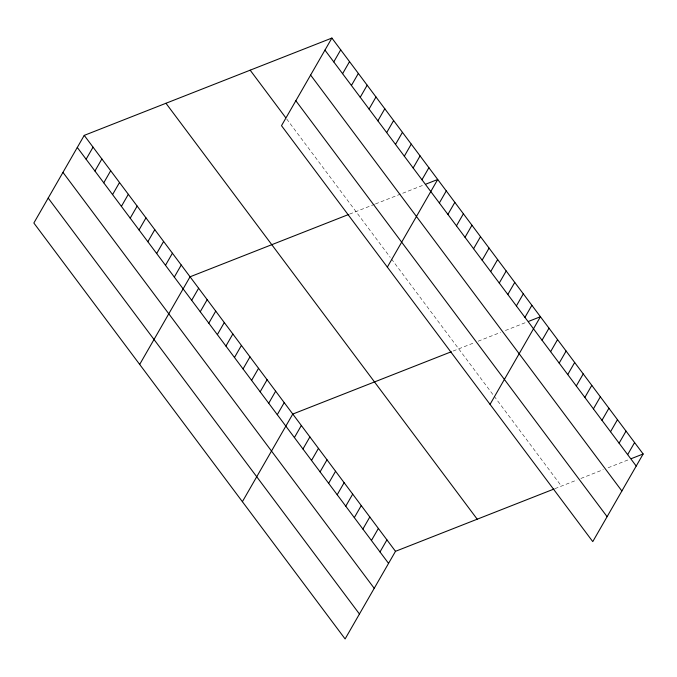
<?xml version="1.0" encoding="UTF-8"?>
<svg xmlns="http://www.w3.org/2000/svg" width="677" height="677" viewBox="0 0 677 677"><rect width="100%" height="100%" fill="white"/><g stroke="black" fill="none" stroke-linecap="round" stroke-linejoin="round"><path stroke-width="0.51" stroke-dasharray="3.38 2.54" d="M349.518 214.144L374.483 204.327M375.456 203.946L400.75 194.011M402.697 193.241L424.098 184.829M453.158 351.033L474.272 342.731M478.165 341.208L500.548 332.407M505.406 330.494L526.816 322.091M554.945 488.65L576.99 479.993M580.883 478.461L603.258 469.669M608.124 467.756L629.525 459.344M286.701 119L390.231 257.345M391.458 258.978L492.949 394.606M494.168 396.24L561.419 486.111"/><path stroke-width="1.02" d="M331.891 38.064L281.505 125.685L592.764 541.617L643.15 453.988L331.891 38.064L84.236 135.383L33.85 223.012L345.109 638.936L395.495 551.315L554.023 489.014M86.114 159.23L93.054 147.171M94.941 171.019L101.872 158.96M103.759 182.807L110.69 170.739M112.577 194.587L119.507 182.528M121.395 206.375L128.334 194.307M130.212 218.155L137.152 206.096M139.03 229.943L145.97 217.876M147.848 241.723L154.788 229.664M156.666 253.511L163.606 241.452M165.493 265.299L172.423 253.232M174.311 277.079L181.241 265.02M139.674 364.429L190.059 276.8L348.587 214.507M191.684 300.3L198.623 288.241M333.778 61.912L340.709 49.844M200.248 311.742L207.179 299.683M342.596 73.691L349.527 61.632M208.804 323.174L215.743 311.115M351.414 85.48L358.353 73.421M217.368 334.616L224.299 322.557M360.232 97.26L367.171 85.2M225.923 346.057L232.863 333.989M369.05 109.048L375.989 96.989M234.487 357.49L241.418 345.431M377.868 120.836L384.807 108.769M243.043 368.931L249.982 356.872M386.685 132.616L393.625 120.557M251.607 380.372L258.538 368.305M395.512 144.404L402.443 132.337M260.163 391.805L267.102 379.746M404.33 156.184L411.261 144.125M268.727 403.247L275.657 391.179M413.148 167.972L420.078 155.913M277.282 414.679L284.222 402.62M421.966 179.752L428.905 167.693M242.391 501.682L292.777 414.062L451.305 351.761M387.337 267.102L437.723 179.481L426.045 184.068M294.402 437.562L301.341 425.494M439.339 202.982L446.278 190.914M302.957 448.995L309.897 436.936M447.903 214.414L454.842 202.355M311.522 460.436L318.461 448.369M456.459 225.856L463.398 213.788M320.077 471.869L327.016 459.81M465.023 237.288L471.962 225.229M328.641 483.31L335.572 471.251M473.578 248.73L480.518 236.671M337.197 494.752L344.136 482.684M482.142 260.171L489.073 248.104M345.761 506.184L352.692 494.125M490.698 271.604L497.637 259.545M354.316 517.626L361.256 505.567M499.262 283.045L506.193 270.986M362.88 529.059L369.811 517M507.818 294.478L514.757 282.419M371.436 540.5L378.375 528.441M516.382 305.919L523.313 293.86M380 551.941L386.931 539.874M524.937 317.361L531.877 305.293M490.046 404.355L540.432 316.734L528.762 321.321M542.057 340.235L548.996 328.176M550.621 351.676L557.552 339.609M559.177 363.109L566.116 351.05M567.741 374.55L574.671 362.483M576.296 385.983L583.236 373.924M584.86 397.424L591.791 385.365M593.416 408.866L600.355 396.798M601.98 420.299L608.911 408.239M610.536 431.74L617.475 419.672M619.091 443.173L626.03 431.114M627.655 454.614L634.594 442.555M631.472 458.574L643.15 453.988M324.96 50.123L636.211 466.055M310.616 75.062L621.875 490.986M295.849 100.755L607.1 516.678M250.168 70.18L285.44 117.316M165.958 103.268L477.217 519.2M84.236 135.383L395.495 551.315M77.296 147.451L388.556 563.374M62.961 172.381L374.22 588.313M48.185 198.073L359.445 614.005"/></g></svg>
